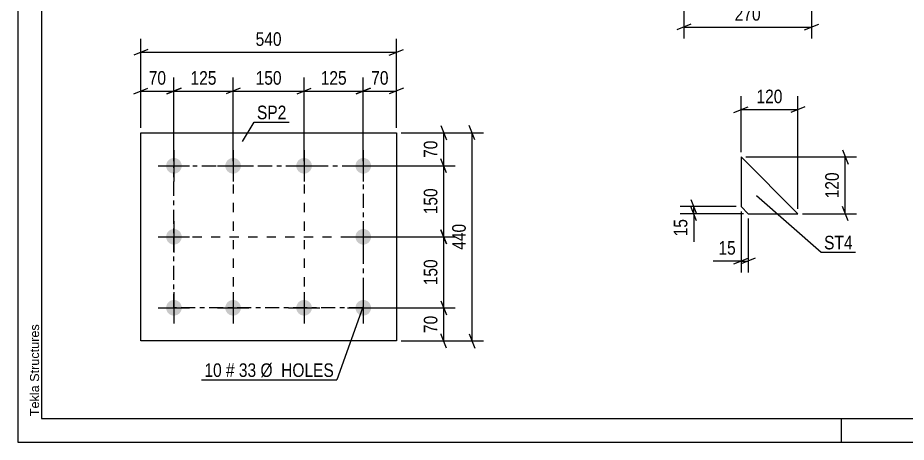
# Model space of a CAD drawing. Header units: millimetres. Extents: x 0 to 594, y 0 to 420.
# Drawn here: x 0 to 187.7, y 0 to 89.7 of the extents above; entities that cross this region are included whole.
import ezdxf

# ---------------------------------------------------------------- set-up
doc = ezdxf.new("R2010")
doc.units = ezdxf.units.MM
doc.linetypes.add('DXK_LINE_DOT2', pattern=[3.9198, 1.9599, -1.9599])
doc.linetypes.add('DXK_LINE_DOT3', pattern=[5.9187, 2.979, -0.9799, 0.9799, -0.9799])
doc.styles.add('Arial', font='ARIAL.TTF', dxfattribs={"height": 0.2})
doc.styles.add('Arial Narrow', font='ARIALN.TTF', dxfattribs={"height": 0.2})

# ---------------------------------------------------------------- blocks, each defined once
blk = doc.blocks.new('Unknown-392021998-1163')
at = {"color": 5, "linetype": 'Continuous'}
for p, q in [((0, 420), (0, 0)), ((5, 415), (5, 5)), ((5, 5), (589, 5)), ((174, 0), (174, 5)), ((0, 0), (594, 0))]:
    blk.add_line(p, q, dxfattribs=at)
at = {"color": 174, "linetype": 'Continuous', "style": 'Arial'}
blk.add_text('Tekla Structures', height=1.9102, rotation=90, dxfattribs=at).set_placement((4.5, 5.5))
blk = doc.blocks.new('Part-392021998-12100 - 12099')
at = {"color": 2, "linetype": 'Continuous'}
for p, q in [((25.99, 21.4), (25.99, 65.4)), ((25.99, 65.4), (79.99, 65.4)), ((79.99, 65.4), (79.99, 21.4)), ((79.99, 21.4), (25.99, 21.4))]:
    blk.add_line(p, q, dxfattribs=at)
blk = doc.blocks.new('Bolt-392021998-12101 - 12099')
at = {"linetype": 'Continuous'}
for points in [[(32.99, 60.05, -1), (32.99, 56.75, -1)], [(45.49, 60.05, -1), (45.49, 56.75, -1)], [(60.49, 60.05, -1), (60.49, 56.75, -1)], [(72.99, 60.05, -1), (72.99, 56.75, -1)], [(32.99, 45.05, -1), (32.99, 41.75, -1)], [(72.99, 45.05, -1), (72.99, 41.75, -1)], [(32.99, 30.05, -1), (32.99, 26.75, -1)], [(45.49, 30.05, -1), (45.49, 26.75, -1)], [(60.49, 30.05, -1), (60.49, 26.75, -1)], [(72.99, 30.05, -1), (72.99, 26.75, -1)]]:
    blk.add_hatch(color=1, dxfattribs=at).paths.add_polyline_path(points)
at = {"color": 1, "linetype": 'Continuous'}
for p, q in [((32.99, 61.7), (32.99, 55.1)), ((45.49, 61.7), (45.49, 55.1)), ((60.49, 61.7), (60.49, 55.1)), ((72.99, 61.7), (72.99, 55.1)), ((29.69, 58.4), (36.29, 58.4)), ((42.19, 58.4), (48.79, 58.4)), ((57.19, 58.4), (63.79, 58.4)), ((69.69, 58.4), (76.29, 58.4)), ((32.99, 46.7), (32.99, 40.1)), ((72.99, 46.7), (72.99, 40.1)), ((29.69, 43.4), (36.29, 43.4)), ((69.69, 43.4), (76.29, 43.4)), ((32.99, 31.7), (32.99, 25.1)), ((45.49, 31.7), (45.49, 25.1)), ((60.49, 31.7), (60.49, 25.1)), ((72.99, 31.7), (72.99, 25.1)), ((29.69, 28.4), (36.29, 28.4)), ((42.19, 28.4), (48.79, 28.4)), ((57.19, 28.4), (63.79, 28.4)), ((69.69, 28.4), (76.29, 28.4))]:
    blk.add_line(p, q, dxfattribs=at)
blk = doc.blocks.new('Part-392021998-12116 - 12115')
at = {"color": 2, "linetype": 'Continuous'}
for p, q in [((152.8, 60.28), (152.8, 49.78)), ((152.8, 60.28), (164.8, 48.28)), ((152.8, 49.78), (154.3, 48.28)), ((154.3, 48.28), (164.8, 48.28))]:
    blk.add_line(p, q, dxfattribs=at)
blk = doc.blocks.new('Rectangle-392021998-15930 - 12099')
at = {"color": 1, "linetype": 'DXK_LINE_DOT3'}
blk.add_lwpolyline([(32.99, 58.4), (72.99, 58.4), (72.99, 28.4), (32.99, 28.4), (32.99, 58.4)], close=True, dxfattribs=at)
blk = doc.blocks.new('Line-392021998-15940 - 12099')
at = {"color": 1, "linetype": 'DXK_LINE_DOT2'}
blk.add_line((45.49, 58.4), (45.49, 28.4), dxfattribs=at)
blk = doc.blocks.new('Line-392021998-15947 - 12099')
at = {"color": 1, "linetype": 'DXK_LINE_DOT2'}
blk.add_line((60.49, 58.4), (60.49, 28.4), dxfattribs=at)
blk = doc.blocks.new('Line-392021998-15954 - 12099')
at = {"color": 1, "linetype": 'DXK_LINE_DOT2'}
blk.add_line((32.99, 43.4), (72.9, 43.4), dxfattribs=at)
blk = doc.blocks.new('StraightDimension-392021998-24556 - 12099')
at = {"color": 7, "linetype": 'Continuous'}
for p, q in [((73.99, 43.4), (92.39, 43.4)), ((90.59, 41.9), (89.39, 44.9)), ((89.99, 28.4), (89.99, 43.4)), ((73.99, 28.4), (92.39, 28.4)), ((89.39, 29.9), (90.59, 26.9))]:
    blk.add_line(p, q, dxfattribs=at)
at = {"color": 0}
blk.add_wipeout([(89.24, 39.24), (85.04, 39.24), (85.04, 32.56), (89.24, 32.56)], dxfattribs=at)
at = {"color": 3, "style": 'Arial Narrow'}
blk.add_text('150', height=2.863, rotation=90.0002, dxfattribs=at).set_placement((88.64, 33.16))
blk = doc.blocks.new('StraightDimension-392021998-24564 - 12099')
at = {"color": 7, "linetype": 'Continuous'}
for p, q in [((60.49, 59.4), (60.49, 77.04)), ((72.99, 59.4), (72.99, 77.04)), ((58.99, 73.59), (61.99, 74.79)), ((60.49, 74.19), (72.99, 74.19)), ((74.49, 74.79), (71.49, 73.59))]:
    blk.add_line(p, q, dxfattribs=at)
at = {"color": 0}
blk.add_wipeout([(70.09, 74.94), (70.09, 79.14), (63.4, 79.14), (63.4, 74.94)], dxfattribs=at)
at = {"color": 3, "style": 'Arial Narrow'}
blk.add_text('125', height=2.863, dxfattribs=at).set_placement((64, 75.54))
blk = doc.blocks.new('StraightDimension-392021998-12687 - 12099')
at = {"color": 7, "linetype": 'Continuous'}
for p, q in [((89.39, 66.9), (90.59, 63.9)), ((80.99, 65.4), (92.39, 65.4)), ((89.99, 58.4), (89.99, 65.4)), ((73.99, 58.4), (92.39, 58.4)), ((90.59, 56.9), (89.39, 59.9))]:
    blk.add_line(p, q, dxfattribs=at)
at = {"color": 0}
blk.add_wipeout([(89.24, 64.33), (85.04, 64.33), (85.04, 59.47), (89.24, 59.47)], dxfattribs=at)
at = {"color": 3, "style": 'Arial Narrow'}
blk.add_text('70', height=2.863, rotation=90.0002, dxfattribs=at).set_placement((88.64, 60.07))
blk = doc.blocks.new('StraightDimension-392021998-12690 - 12099')
at = {"color": 7, "linetype": 'Continuous'}
for p, q in [((73.99, 28.4), (92.39, 28.4)), ((89.39, 29.9), (90.59, 26.9)), ((89.99, 21.4), (89.99, 28.4)), ((90.59, 19.9), (89.39, 22.9)), ((80.99, 21.4), (92.39, 21.4))]:
    blk.add_line(p, q, dxfattribs=at)
at = {"color": 0}
blk.add_wipeout([(89.24, 27.33), (85.04, 27.33), (85.04, 22.47), (89.24, 22.47)], dxfattribs=at)
at = {"color": 3, "style": 'Arial Narrow'}
blk.add_text('70', height=2.863, rotation=90.0002, dxfattribs=at).set_placement((88.64, 23.07))
blk = doc.blocks.new('StraightDimension-392021998-12703 - 12099')
at = {"color": 7, "linetype": 'Continuous'}
for p, q in [((96.59, 63.9), (95.39, 66.9)), ((80.99, 65.4), (98.39, 65.4)), ((95.99, 21.4), (95.99, 65.4)), ((95.39, 22.9), (96.59, 19.9)), ((80.99, 21.4), (98.39, 21.4))]:
    blk.add_line(p, q, dxfattribs=at)
at = {"color": 0}
blk.add_wipeout([(95.24, 46.74), (91.04, 46.74), (91.04, 40.06), (95.24, 40.06)], dxfattribs=at)
at = {"color": 3, "style": 'Arial Narrow'}
blk.add_text('440', height=2.863, rotation=90.0002, dxfattribs=at).set_placement((94.64, 40.66))
blk = doc.blocks.new('StraightDimension-392021998-12707 - 12099')
at = {"color": 7, "linetype": 'Continuous'}
for p, q in [((72.99, 59.4), (72.99, 77.04)), ((79.99, 66.4), (79.99, 77.04)), ((71.49, 73.59), (74.49, 74.79)), ((72.99, 74.19), (79.99, 74.19)), ((81.49, 74.79), (78.49, 73.59))]:
    blk.add_line(p, q, dxfattribs=at)
at = {"color": 0}
blk.add_wipeout([(78.92, 74.94), (78.92, 79.14), (74.07, 79.14), (74.07, 74.94)], dxfattribs=at)
at = {"color": 3, "style": 'Arial Narrow'}
blk.add_text('70', height=2.863, dxfattribs=at).set_placement((74.67, 75.54))
blk = doc.blocks.new('StraightDimension-392021998-12711 - 12099')
at = {"color": 7, "linetype": 'Continuous'}
for p, q in [((25.99, 66.4), (25.99, 77.04)), ((32.99, 59.4), (32.99, 77.04)), ((24.49, 73.59), (27.49, 74.79)), ((25.99, 74.19), (32.99, 74.19)), ((34.49, 74.79), (31.49, 73.59))]:
    blk.add_line(p, q, dxfattribs=at)
at = {"color": 0}
blk.add_wipeout([(31.92, 74.94), (31.92, 79.14), (27.07, 79.14), (27.07, 74.94)], dxfattribs=at)
at = {"color": 3, "style": 'Arial Narrow'}
blk.add_text('70', height=2.863, dxfattribs=at).set_placement((27.67, 75.54))
blk = doc.blocks.new('StraightDimension-392021998-12727 - 12099')
at = {"color": 7, "linetype": 'Continuous'}
for p, q in [((25.99, 66.4), (25.99, 85.25)), ((79.99, 66.4), (79.99, 85.25)), ((27.49, 83), (24.49, 81.8)), ((78.49, 81.8), (81.49, 83)), ((25.99, 82.4), (79.99, 82.4))]:
    blk.add_line(p, q, dxfattribs=at)
at = {"color": 0}
blk.add_wipeout([(56.34, 83.15), (56.34, 87.35), (49.65, 87.35), (49.65, 83.15)], dxfattribs=at)
at = {"color": 3, "style": 'Arial Narrow'}
blk.add_text('540', height=2.863, dxfattribs=at).set_placement((50.25, 83.75))
blk = doc.blocks.new('StraightDimension-392021998-24558 - 12099')
at = {"color": 7, "linetype": 'Continuous'}
for p, q in [((73.99, 58.4), (92.39, 58.4)), ((90.59, 56.9), (89.39, 59.9)), ((89.99, 43.4), (89.99, 58.4)), ((73.99, 43.4), (92.39, 43.4)), ((89.39, 44.9), (90.59, 41.9))]:
    blk.add_line(p, q, dxfattribs=at)
at = {"color": 0}
blk.add_wipeout([(89.24, 54.24), (85.04, 54.24), (85.04, 47.56), (89.24, 47.56)], dxfattribs=at)
at = {"color": 3, "style": 'Arial Narrow'}
blk.add_text('150', height=2.863, rotation=90.0002, dxfattribs=at).set_placement((88.64, 48.16))
blk = doc.blocks.new('StraightDimension-392021998-24560 - 12099')
at = {"color": 7, "linetype": 'Continuous'}
for p, q in [((32.99, 59.4), (32.99, 77.04)), ((45.49, 59.4), (45.49, 77.04)), ((31.49, 73.59), (34.49, 74.79)), ((32.99, 74.19), (45.49, 74.19)), ((46.99, 74.79), (43.99, 73.59))]:
    blk.add_line(p, q, dxfattribs=at)
at = {"color": 0}
blk.add_wipeout([(42.59, 74.94), (42.59, 79.14), (35.9, 79.14), (35.9, 74.94)], dxfattribs=at)
at = {"color": 3, "style": 'Arial Narrow'}
blk.add_text('125', height=2.863, dxfattribs=at).set_placement((36.5, 75.54))
blk = doc.blocks.new('StraightDimension-392021998-24562 - 12099')
at = {"color": 7, "linetype": 'Continuous'}
for p, q in [((45.49, 59.4), (45.49, 77.04)), ((60.49, 59.4), (60.49, 77.04)), ((46.99, 74.79), (43.99, 73.59)), ((45.49, 74.19), (60.49, 74.19)), ((58.99, 73.59), (61.99, 74.79))]:
    blk.add_line(p, q, dxfattribs=at)
at = {"color": 0}
blk.add_wipeout([(56.34, 74.94), (56.34, 79.14), (49.65, 79.14), (49.65, 74.94)], dxfattribs=at)
at = {"color": 3, "style": 'Arial Narrow'}
blk.add_text('150', height=2.863, dxfattribs=at).set_placement((50.25, 75.54))
blk = doc.blocks.new('StraightDimension-392021998-12771 - 12115')
at = {"color": 7, "linetype": 'Continuous'}
for p, q in [((142.2, 51.28), (143.4, 48.28)), ((151.8, 49.78), (139.95, 49.78)), ((143.4, 46.78), (142.2, 49.78)), ((142.8, 48.28), (142.8, 49.78)), ((153.3, 48.28), (139.95, 48.28))]:
    blk.add_line(p, q, dxfattribs=at)
at = {"color": 0}
blk.add_wipeout([(142.05, 47.75), (137.85, 47.75), (137.85, 42.9), (142.05, 42.9)], dxfattribs=at)
at = {"color": 7, "linetype": 'Continuous'}
blk.add_line((142.8, 48.28), (142.8, 42.37), dxfattribs=at)
blk.add_line((142.8, 48.28), (142.8, 42.37), dxfattribs=at)
at = {"color": 3, "style": 'Arial Narrow'}
blk.add_text('15', height=2.863, rotation=90.0002, dxfattribs=at).set_placement((141.45, 43.5))
blk = doc.blocks.new('StraightDimension-392021998-12763 - 12115')
at = {"color": 7, "linetype": 'Continuous'}
for p, q in [((152.8, 48.78), (152.8, 35.88)), ((154.3, 47.28), (154.3, 35.88)), ((151.3, 37.68), (154.3, 38.88)), ((155.8, 38.88), (152.8, 37.68)), ((152.8, 38.28), (154.3, 38.28))]:
    blk.add_line(p, q, dxfattribs=at)
at = {"color": 0}
blk.add_wipeout([(152.27, 39.03), (152.27, 43.23), (147.42, 43.23), (147.42, 39.03)], dxfattribs=at)
at = {"color": 7, "linetype": 'Continuous'}
blk.add_line((152.8, 38.28), (146.89, 38.28), dxfattribs=at)
blk.add_line((152.8, 38.28), (146.89, 38.28), dxfattribs=at)
at = {"color": 3, "style": 'Arial Narrow'}
blk.add_text('15', height=2.863, dxfattribs=at).set_placement((148.02, 39.63))
blk = doc.blocks.new('StraightDimension-392021998-12775 - 12115')
at = {"color": 7, "linetype": 'Continuous'}
for p, q in [((153.8, 60.28), (177.2, 60.28)), ((174.2, 61.78), (175.4, 58.78)), ((174.8, 48.28), (174.8, 60.28)), ((175.4, 46.78), (174.2, 49.78)), ((165.8, 48.28), (177.2, 48.28))]:
    blk.add_line(p, q, dxfattribs=at)
at = {"color": 0}
blk.add_wipeout([(174.05, 57.62), (169.85, 57.62), (169.85, 50.93), (174.05, 50.93)], dxfattribs=at)
at = {"color": 3, "style": 'Arial Narrow'}
blk.add_text('120', height=2.863, rotation=90.0002, dxfattribs=at).set_placement((173.45, 51.53))
blk = doc.blocks.new('StraightDimension-392021998-12767 - 12115')
at = {"color": 7, "linetype": 'Continuous'}
for p, q in [((152.8, 61.28), (152.8, 73.13)), ((164.8, 49.28), (164.8, 73.13)), ((151.3, 69.68), (154.3, 70.88)), ((152.8, 70.28), (164.8, 70.28)), ((166.3, 70.88), (163.3, 69.68))]:
    blk.add_line(p, q, dxfattribs=at)
at = {"color": 0}
blk.add_wipeout([(162.14, 71.03), (162.14, 75.23), (155.46, 75.23), (155.46, 71.03)], dxfattribs=at)
at = {"color": 3, "style": 'Arial Narrow'}
blk.add_text('120', height=2.863, dxfattribs=at).set_placement((156.06, 71.63))
blk = doc.blocks.new('StraightDimension-392021998-13035 - 12227')
at = {"color": 7, "linetype": 'Continuous'}
for p, q in [((167.7, 105.41), (167.7, 85.32)), ((140.7, 103.41), (140.7, 85.32)), ((142.2, 88.32), (139.2, 87.12)), ((166.2, 87.12), (169.2, 88.32)), ((140.7, 87.72), (167.7, 87.72))]:
    blk.add_line(p, q, dxfattribs=at)
at = {"color": 0}
blk.add_wipeout([(157.54, 88.47), (157.54, 92.67), (150.86, 92.67), (150.86, 88.47)], dxfattribs=at)
at = {"color": 3, "style": 'Arial Narrow'}
blk.add_text('270', height=2.863, dxfattribs=at).set_placement((151.46, 89.07))
blk = doc.blocks.new('Mark-392021998-13235 - 12099')
at = {"color": 0}
blk.add_wipeout([(56.74, 68.25), (56.74, 71.25), (50.53, 71.25), (50.53, 68.25)], dxfattribs=at)
blk.add_wipeout([(56.74, 68.25), (56.74, 71.25), (50.53, 71.25), (50.53, 68.25)], dxfattribs=at)
at = {"color": 30, "linetype": 'Continuous'}
for p, q in [((47.45, 63.54), (49.93, 67.65)), ((49.93, 67.65), (57.34, 67.65))]:
    blk.add_line(p, q, dxfattribs=at)
at = {"color": 3, "style": 'Arial Narrow'}
blk.add_text('SP2', height=2.863, dxfattribs=at).set_placement((50.53, 68.25))
blk = doc.blocks.new('Mark-392021998-13238 - 12099')
at = {"color": 0}
blk.add_wipeout([(43.08, 13.8), (43.08, 16.8), (39.43, 16.8), (39.43, 13.8)], dxfattribs=at)
blk.add_wipeout([(43.08, 13.8), (43.08, 16.8), (39.43, 16.8), (39.43, 13.8)], dxfattribs=at)
at = {"color": 3, "style": 'Arial Narrow'}
blk.add_text('10', height=2.863, dxfattribs=at).set_placement((39.43, 13.8))
at = {"color": 0}
blk.add_wipeout([(45.81, 13.8), (45.81, 16.8), (43.98, 16.8), (43.98, 13.8)], dxfattribs=at)
blk.add_wipeout([(45.81, 13.8), (45.81, 16.8), (43.98, 16.8), (43.98, 13.8)], dxfattribs=at)
blk.add_wipeout([(50.37, 13.8), (50.37, 16.8), (46.71, 16.8), (46.71, 13.8)], dxfattribs=at)
blk.add_wipeout([(50.37, 13.8), (50.37, 16.8), (46.71, 16.8), (46.71, 13.8)], dxfattribs=at)
at = {"color": 3, "style": 'Arial Narrow'}
for s, height, p in [('#', 2.86, (43.98, 13.8)), ('33', 2.863, (46.71, 13.8))]:
    blk.add_text(s, height=height, dxfattribs=at).set_placement(p)
at = {"color": 0}
blk.add_wipeout([(66.8, 13.8), (66.8, 16.8), (51.27, 16.8), (51.27, 13.8)], dxfattribs=at)
blk.add_wipeout([(66.8, 13.8), (66.8, 16.8), (51.27, 16.8), (51.27, 13.8)], dxfattribs=at)
at = {"color": 7, "linetype": 'Continuous'}
for p in [(72.93, 28.52), (38.83, 13.2)]:
    blk.add_line(p, (67.4, 13.2), dxfattribs=at)
at = {"color": 3, "style": 'Arial Narrow'}
blk.add_text('Ø  HOLES', height=2.863, dxfattribs=at).set_placement((51.27, 13.8))
blk = doc.blocks.new('Mark-392021998-13243 - 12115')
at = {"color": 0}
blk.add_wipeout([(176.37, 40.75), (176.37, 43.75), (170.34, 43.75), (170.34, 40.75)], dxfattribs=at)
blk.add_wipeout([(176.37, 40.75), (176.37, 43.75), (170.34, 43.75), (170.34, 40.75)], dxfattribs=at)
at = {"color": 30, "linetype": 'Continuous'}
for p, q in [((156.08, 52.13), (169.74, 40.15)), ((169.74, 40.15), (176.97, 40.15))]:
    blk.add_line(p, q, dxfattribs=at)
at = {"color": 3, "style": 'Arial Narrow'}
blk.add_text('ST4', height=2.863, dxfattribs=at).set_placement((170.34, 40.75))

msp = doc.modelspace()

# ---------------------------------------------------------------- block references
for name in ['Unknown-392021998-1163', 'Part-392021998-12100 - 12099', 'Bolt-392021998-12101 - 12099', 'Part-392021998-12116 - 12115', 'Rectangle-392021998-15930 - 12099', 'Line-392021998-15940 - 12099', 'Line-392021998-15947 - 12099', 'Line-392021998-15954 - 12099']:
    msp.add_blockref(name, (0, 0))

# ---------------------------------------------------------------- next in the draw order: block references
for name in ['StraightDimension-392021998-13035 - 12227', 'StraightDimension-392021998-12711 - 12099', 'StraightDimension-392021998-24564 - 12099', 'StraightDimension-392021998-12771 - 12115', 'StraightDimension-392021998-24556 - 12099', 'Mark-392021998-13238 - 12099']:
    msp.add_blockref(name, (0, 0))

# ---------------------------------------------------------------- next in the draw order: block references
for name in ['StraightDimension-392021998-12687 - 12099', 'StraightDimension-392021998-12763 - 12115', 'StraightDimension-392021998-12690 - 12099']:
    msp.add_blockref(name, (0, 0))

# ---------------------------------------------------------------- next in the draw order: block references
for name in ['StraightDimension-392021998-12703 - 12099', 'StraightDimension-392021998-12775 - 12115']:
    msp.add_blockref(name, (0, 0))

# ---------------------------------------------------------------- next in the draw order: block references
for name in ['StraightDimension-392021998-12707 - 12099', 'StraightDimension-392021998-12767 - 12115']:
    msp.add_blockref(name, (0, 0))

# ---------------------------------------------------------------- next in the draw order: block references
for name in ['StraightDimension-392021998-12727 - 12099', 'StraightDimension-392021998-24558 - 12099', 'Mark-392021998-13243 - 12115']:
    msp.add_blockref(name, (0, 0))

# ---------------------------------------------------------------- next in the draw order: block references
msp.add_blockref('StraightDimension-392021998-24560 - 12099', (0, 0))

# ---------------------------------------------------------------- next in the draw order: block references
msp.add_blockref('StraightDimension-392021998-24562 - 12099', (0, 0))

# ---------------------------------------------------------------- next in the draw order: block references
msp.add_blockref('Mark-392021998-13235 - 12099', (0, 0))

doc.saveas('drawing.dxf')
